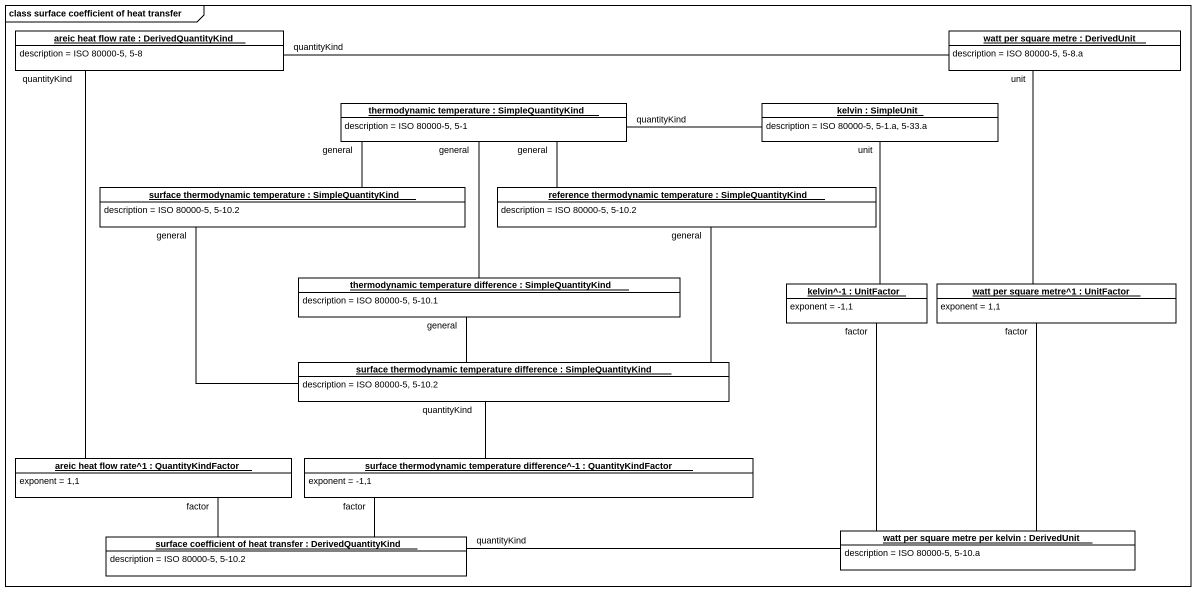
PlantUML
@startuml
mainframe class surface coefficient of heat transfer
hide circle
hide empty members
object "areic heat flow rate : DerivedQuantityKind" as areic_heat_flow_rate #FFFFFF {
  description = ISO 80000-5, 5-8
}
object "watt per square metre : DerivedUnit" as watt_per_square_metre #FFFFFF {
  description = ISO 80000-5, 5-8.a
}
object "thermodynamic temperature : SimpleQuantityKind" as thermodynamic_temperature #FFFFFF {
  description = ISO 80000-5, 5-1
}
object "kelvin : SimpleUnit" as kelvin #FFFFFF {
  description = ISO 80000-5, 5-1.a, 5-33.a
}
object "surface thermodynamic temperature : SimpleQuantityKind" as surface_thermodynamic #FFFFFF {
  description = ISO 80000-5, 5-10.2
}
object "reference thermodynamic temperature : SimpleQuantityKind" as reference_thermodynamic #FFFFFF {
  description = ISO 80000-5, 5-10.2
}
object "thermodynamic temperature difference : SimpleQuantityKind" as thermodynamic_temperature_2 #FFFFFF {
  description = ISO 80000-5, 5-10.1
}
object "kelvin^-1 : UnitFactor" as kelvin_1 #FFFFFF {
  exponent = -1,1
}
object "watt per square metre^1 : UnitFactor" as watt_per_square_metre_1 #FFFFFF {
  exponent = 1,1
}
object "surface thermodynamic temperature difference : SimpleQuantityKind" as surface_thermodynamic_2 #FFFFFF {
  description = ISO 80000-5, 5-10.2
}
object "areic heat flow rate^1 : QuantityKindFactor" as areic_heat_flow_rate_1 #FFFFFF {
  exponent = 1,1
}
object "surface thermodynamic temperature difference^-1 : QuantityKindFactor" as surface_thermodynamic_3 #FFFFFF {
  exponent = -1,1
}
object "watt per square metre per kelvin : DerivedUnit" as watt_per_square_metre_per #FFFFFF {
  description = ISO 80000-5, 5-10.a
}
object "surface coefficient of heat transfer : DerivedQuantityKind" as surface_coefficient_of_heat #FFFFFF {
  description = ISO 80000-5, 5-10.2
}
areic_heat_flow_rate -- areic_heat_flow_rate_1 : quantityKind
watt_per_square_metre -left- areic_heat_flow_rate : quantityKind
watt_per_square_metre -- watt_per_square_metre_1 : unit
kelvin -left- thermodynamic_temperature : quantityKind
kelvin -- kelvin_1 : unit
surface_thermodynamic -right- thermodynamic_temperature : general
reference_thermodynamic -left- thermodynamic_temperature : general
thermodynamic_temperature_2 -up- thermodynamic_temperature : general
kelvin_1 -- watt_per_square_metre_per : factor
watt_per_square_metre_1 -- watt_per_square_metre_per : factor
surface_thermodynamic_2 -up- surface_thermodynamic : general
surface_thermodynamic_2 -up- reference_thermodynamic : general
surface_thermodynamic_2 -up- thermodynamic_temperature_2 : general
surface_thermodynamic_2 -- surface_thermodynamic_3 : quantityKind
areic_heat_flow_rate_1 -right- surface_coefficient_of_heat : factor
surface_thermodynamic_3 -left- surface_coefficient_of_heat : factor
watt_per_square_metre_per -left- surface_coefficient_of_heat : quantityKind
@enduml
